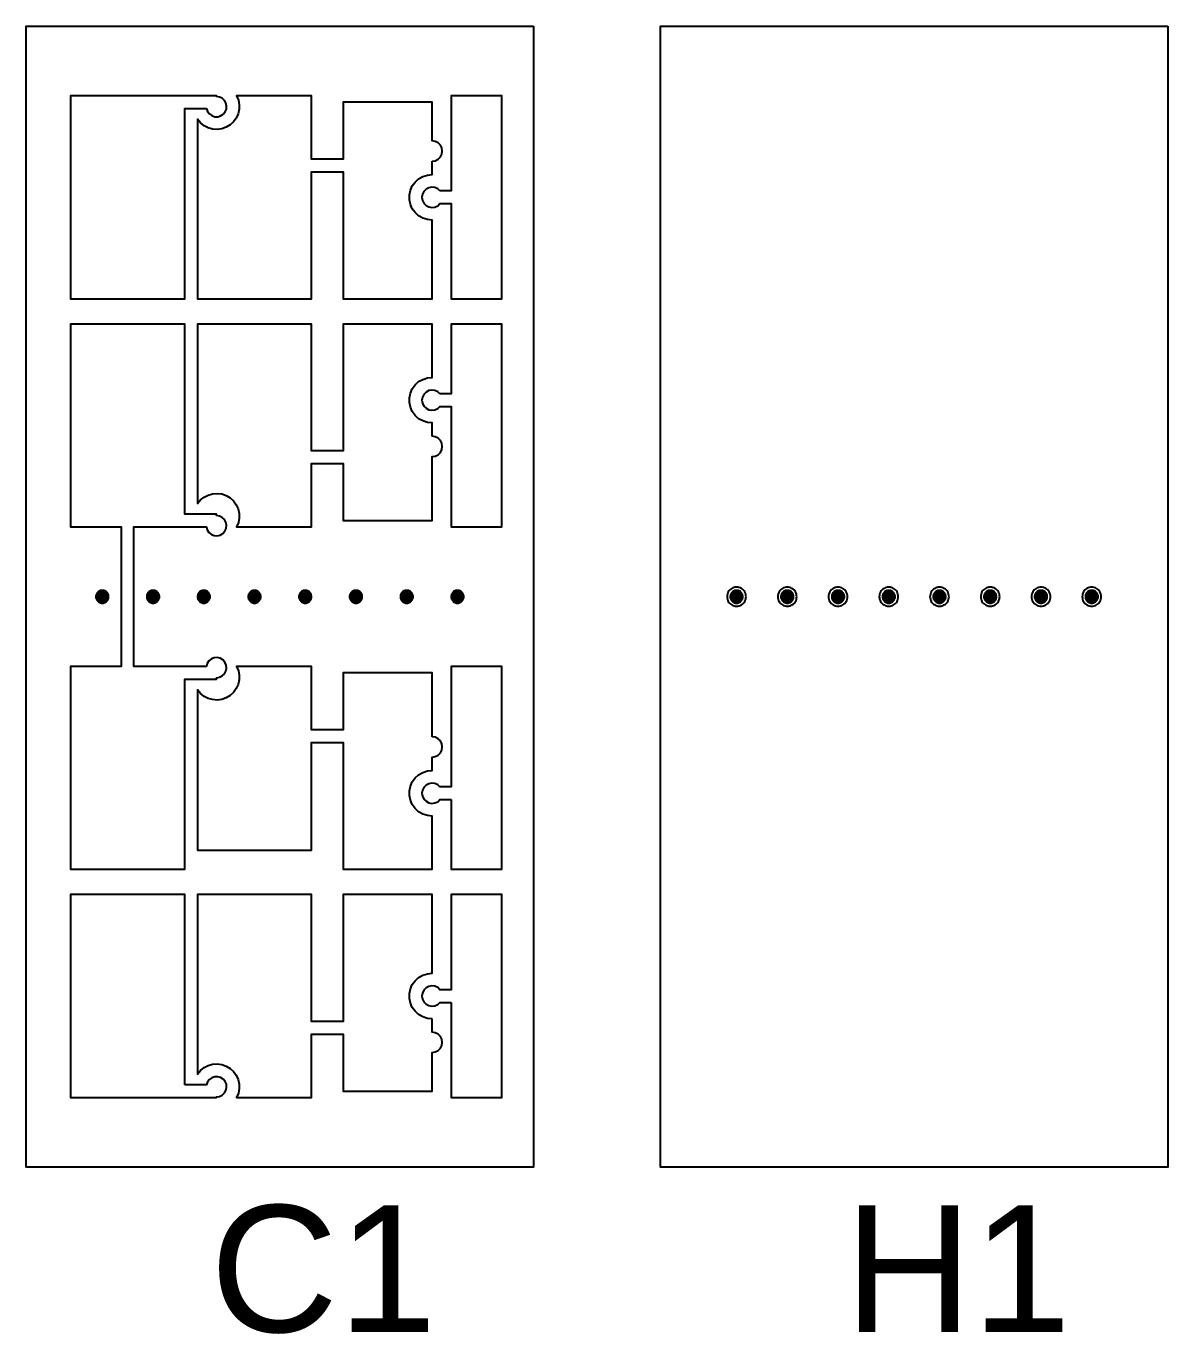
# Model space of a CAD drawing. Extents: x -2 to 177, y -6 to 16.
# Drawn here: x 108 to 117, y -5.81 to 4.5 of the extents above; entities that cross this region are included whole.
import ezdxf

# ---------------------------------------------------------------- set-up
doc = ezdxf.new("R2010")
doc.units = 0
doc.layers.get('0').update_dxf_attribs({"color": 255, "linetype": 'continuous'})
for name, color, linetype in [('C1', 227, 'continuous'), ('H1', 26, 'continuous'), ('Outline', 1, 'continuous'), ('V1', 233, 'continuous')]:
    doc.layers.add(name, color=color, linetype=linetype)
doc.styles.get("Standard").update_dxf_attribs({"font": 'ARIAL.TTF'})

msp = doc.modelspace()

# ---------------------------------------------------------------- linework, layer by layer
at = {"layer": 'C1'}
for points in [[(109.421, 3.85), (109.429, 3.827), (109.444, 3.808), (109.463, 3.794), (109.486, 3.786), (109.51, 3.786), (109.533, 3.792), (109.553, 3.805), (109.569, 3.824), (109.578, 3.846), (109.58, 3.87), (109.575, 3.894), (109.563, 3.914), (109.545, 3.931), (109.524, 3.941), (109.5, 3.945), (109.5, 3.95), (108.35, 3.95), (108.35, 2.35), (109.25, 2.35), (109.25, 3.85), (109.421, 3.85)], [(111.2, 3.435), (111.225, 3.439), (111.247, 3.45), (111.265, 3.468), (111.276, 3.49), (111.28, 3.515), (111.276, 3.54), (111.265, 3.562), (111.247, 3.58), (111.225, 3.591), (111.2, 3.595), (111.2, 3.9), (110.5, 3.9), (110.5, 3.45), (110.25, 3.45), (110.25, 3.95), (109.659, 3.95), (109.673, 3.916), (109.679, 3.88), (109.679, 3.844), (109.671, 3.808), (109.656, 3.775), (109.634, 3.745), (109.608, 3.721), (109.576, 3.702), (109.542, 3.69), (109.506, 3.685), (109.469, 3.688), (109.434, 3.698), (109.402, 3.714), (109.373, 3.737), (109.35, 3.766), (109.35, 2.35), (110.25, 2.35), (110.25, 3.35), (110.5, 3.35), (110.5, 2.35), (111.2, 2.35), (111.2, 2.97), (111.163, 2.974), (111.127, 2.986), (111.094, 3.004), (111.066, 3.03), (111.044, 3.06), (111.029, 3.094), (111.021, 3.131), (111.021, 3.169), (111.029, 3.206), (111.044, 3.24), (111.066, 3.27), (111.094, 3.296), (111.127, 3.314), (111.163, 3.326), (111.2, 3.33), (111.2, 3.435)], [(111.262, 3.2), (111.244, 3.217), (111.222, 3.227), (111.198, 3.23), (111.174, 3.225), (111.152, 3.214), (111.135, 3.196), (111.124, 3.174), (111.12, 3.15), (111.124, 3.126), (111.135, 3.104), (111.152, 3.086), (111.174, 3.075), (111.198, 3.07), (111.222, 3.073), (111.244, 3.083), (111.262, 3.1), (111.35, 3.1), (111.35, 2.35), (111.75, 2.35), (111.75, 3.95), (111.35, 3.95), (111.35, 3.2), (111.262, 3.2)], [(109.5, -0.64), (109.524, -0.636), (109.546, -0.625), (109.564, -0.609), (109.575, -0.587), (109.58, -0.563), (109.577, -0.539), (109.567, -0.517), (109.551, -0.499), (109.53, -0.486), (109.507, -0.48), (109.482, -0.482), (109.46, -0.491), (109.441, -0.506), (109.427, -0.527), (109.421, -0.55), (108.85, -0.55), (108.85, 0.55), (109.421, 0.55), (109.427, 0.527), (109.441, 0.506), (109.46, 0.491), (109.482, 0.482), (109.507, 0.48), (109.53, 0.486), (109.551, 0.499), (109.567, 0.517), (109.577, 0.539), (109.58, 0.563), (109.575, 0.587), (109.564, 0.609), (109.546, 0.625), (109.524, 0.636), (109.5, 0.64), (109.5, 0.65), (109.25, 0.65), (109.25, 2.15), (108.35, 2.15), (108.35, 0.55), (108.75, 0.55), (108.75, -0.55), (108.35, -0.55), (108.35, -2.15), (109.25, -2.15), (109.25, -0.65), (109.5, -0.65), (109.5, -0.64)], [(111.2, 1.265), (111.2, 1.37), (111.163, 1.374), (111.127, 1.386), (111.094, 1.404), (111.066, 1.43), (111.044, 1.46), (111.029, 1.494), (111.021, 1.531), (111.021, 1.569), (111.029, 1.606), (111.044, 1.64), (111.066, 1.67), (111.094, 1.696), (111.127, 1.714), (111.163, 1.726), (111.2, 1.73), (111.2, 2.15), (110.5, 2.15), (110.5, 1.15), (110.25, 1.15), (110.25, 2.15), (109.35, 2.15), (109.35, 0.734), (109.373, 0.763), (109.402, 0.786), (109.434, 0.802), (109.469, 0.812), (109.506, 0.815), (109.542, 0.81), (109.576, 0.798), (109.608, 0.779), (109.634, 0.755), (109.656, 0.725), (109.671, 0.692), (109.679, 0.656), (109.679, 0.62), (109.673, 0.584), (109.659, 0.55), (110.25, 0.55), (110.25, 1.05), (110.5, 1.05), (110.5, 0.6), (111.2, 0.6), (111.2, 1.105), (111.225, 1.109), (111.247, 1.12), (111.265, 1.138), (111.276, 1.16), (111.28, 1.185), (111.276, 1.21), (111.265, 1.232), (111.247, 1.25), (111.225, 1.261), (111.2, 1.265)], [(111.262, 1.6), (111.244, 1.617), (111.222, 1.627), (111.198, 1.63), (111.174, 1.625), (111.152, 1.614), (111.135, 1.596), (111.124, 1.574), (111.12, 1.55), (111.124, 1.526), (111.135, 1.504), (111.152, 1.486), (111.174, 1.475), (111.198, 1.47), (111.222, 1.473), (111.244, 1.483), (111.262, 1.5), (111.35, 1.5), (111.35, 0.55), (111.75, 0.55), (111.75, 2.15), (111.35, 2.15), (111.35, 1.6), (111.262, 1.6)], [(108.65, 0), (108.65, 0.007), (108.648, 0.013), (108.646, 0.019), (108.643, 0.025), (108.64, 0.03), (108.635, 0.035), (108.63, 0.04), (108.625, 0.043), (108.619, 0.046), (108.613, 0.048), (108.607, 0.05), (108.6, 0.05), (108.593, 0.05), (108.587, 0.048), (108.581, 0.046), (108.575, 0.043), (108.57, 0.04), (108.565, 0.035), (108.56, 0.03), (108.557, 0.025), (108.554, 0.019), (108.552, 0.013), (108.55, 0.007), (108.55, 0), (108.55, -0.007), (108.552, -0.013), (108.554, -0.019), (108.557, -0.025), (108.56, -0.03), (108.565, -0.035), (108.57, -0.04), (108.575, -0.043), (108.581, -0.046), (108.587, -0.048), (108.593, -0.05), (108.6, -0.05), (108.607, -0.05), (108.613, -0.048), (108.619, -0.046), (108.625, -0.043), (108.63, -0.04), (108.635, -0.035), (108.64, -0.03), (108.643, -0.025), (108.646, -0.019), (108.648, -0.013), (108.65, -0.007), (108.65, 0)], [(109.05, 0), (109.05, 0.007), (109.048, 0.013), (109.046, 0.019), (109.043, 0.025), (109.04, 0.03), (109.035, 0.035), (109.03, 0.04), (109.025, 0.043), (109.019, 0.046), (109.013, 0.048), (109.007, 0.05), (109, 0.05), (108.993, 0.05), (108.987, 0.048), (108.981, 0.046), (108.975, 0.043), (108.97, 0.04), (108.965, 0.035), (108.96, 0.03), (108.957, 0.025), (108.954, 0.019), (108.952, 0.013), (108.95, 0.007), (108.95, 0), (108.95, -0.007), (108.952, -0.013), (108.954, -0.019), (108.957, -0.025), (108.96, -0.03), (108.965, -0.035), (108.97, -0.04), (108.975, -0.043), (108.981, -0.046), (108.987, -0.048), (108.993, -0.05), (109, -0.05), (109.007, -0.05), (109.013, -0.048), (109.019, -0.046), (109.025, -0.043), (109.03, -0.04), (109.035, -0.035), (109.04, -0.03), (109.043, -0.025), (109.046, -0.019), (109.048, -0.013), (109.05, -0.007), (109.05, 0)], [(109.45, 0), (109.45, 0.007), (109.448, 0.013), (109.446, 0.019), (109.443, 0.025), (109.44, 0.03), (109.435, 0.035), (109.43, 0.04), (109.425, 0.043), (109.419, 0.046), (109.413, 0.048), (109.407, 0.05), (109.4, 0.05), (109.393, 0.05), (109.387, 0.048), (109.381, 0.046), (109.375, 0.043), (109.37, 0.04), (109.365, 0.035), (109.36, 0.03), (109.357, 0.025), (109.354, 0.019), (109.352, 0.013), (109.35, 0.007), (109.35, 0), (109.35, -0.007), (109.352, -0.013), (109.354, -0.019), (109.357, -0.025), (109.36, -0.03), (109.365, -0.035), (109.37, -0.04), (109.375, -0.043), (109.381, -0.046), (109.387, -0.048), (109.393, -0.05), (109.4, -0.05), (109.407, -0.05), (109.413, -0.048), (109.419, -0.046), (109.425, -0.043), (109.43, -0.04), (109.435, -0.035), (109.44, -0.03), (109.443, -0.025), (109.446, -0.019), (109.448, -0.013), (109.45, -0.007), (109.45, 0)], [(109.85, 0), (109.85, 0.007), (109.848, 0.013), (109.846, 0.019), (109.843, 0.025), (109.84, 0.03), (109.835, 0.035), (109.83, 0.04), (109.825, 0.043), (109.819, 0.046), (109.813, 0.048), (109.807, 0.05), (109.8, 0.05), (109.793, 0.05), (109.787, 0.048), (109.781, 0.046), (109.775, 0.043), (109.77, 0.04), (109.765, 0.035), (109.76, 0.03), (109.757, 0.025), (109.754, 0.019), (109.752, 0.013), (109.75, 0.007), (109.75, 0), (109.75, -0.007), (109.752, -0.013), (109.754, -0.019), (109.757, -0.025), (109.76, -0.03), (109.765, -0.035), (109.77, -0.04), (109.775, -0.043), (109.781, -0.046), (109.787, -0.048), (109.793, -0.05), (109.8, -0.05), (109.807, -0.05), (109.813, -0.048), (109.819, -0.046), (109.825, -0.043), (109.83, -0.04), (109.835, -0.035), (109.84, -0.03), (109.843, -0.025), (109.846, -0.019), (109.848, -0.013), (109.85, -0.007), (109.85, 0)], [(110.25, 0), (110.25, 0.007), (110.248, 0.013), (110.246, 0.019), (110.243, 0.025), (110.24, 0.03), (110.235, 0.035), (110.23, 0.04), (110.225, 0.043), (110.219, 0.046), (110.213, 0.048), (110.207, 0.05), (110.2, 0.05), (110.193, 0.05), (110.187, 0.048), (110.181, 0.046), (110.175, 0.043), (110.17, 0.04), (110.165, 0.035), (110.16, 0.03), (110.157, 0.025), (110.154, 0.019), (110.152, 0.013), (110.15, 0.007), (110.15, 0), (110.15, -0.007), (110.152, -0.013), (110.154, -0.019), (110.157, -0.025), (110.16, -0.03), (110.165, -0.035), (110.17, -0.04), (110.175, -0.043), (110.181, -0.046), (110.187, -0.048), (110.193, -0.05), (110.2, -0.05), (110.207, -0.05), (110.213, -0.048), (110.219, -0.046), (110.225, -0.043), (110.23, -0.04), (110.235, -0.035), (110.24, -0.03), (110.243, -0.025), (110.246, -0.019), (110.248, -0.013), (110.25, -0.007), (110.25, 0)], [(110.65, 0), (110.65, 0.007), (110.648, 0.013), (110.646, 0.019), (110.643, 0.025), (110.64, 0.03), (110.635, 0.035), (110.63, 0.04), (110.625, 0.043), (110.619, 0.046), (110.613, 0.048), (110.607, 0.05), (110.6, 0.05), (110.593, 0.05), (110.587, 0.048), (110.581, 0.046), (110.575, 0.043), (110.57, 0.04), (110.565, 0.035), (110.56, 0.03), (110.557, 0.025), (110.554, 0.019), (110.552, 0.013), (110.55, 0.007), (110.55, 0), (110.55, -0.007), (110.552, -0.013), (110.554, -0.019), (110.557, -0.025), (110.56, -0.03), (110.565, -0.035), (110.57, -0.04), (110.575, -0.043), (110.581, -0.046), (110.587, -0.048), (110.593, -0.05), (110.6, -0.05), (110.607, -0.05), (110.613, -0.048), (110.619, -0.046), (110.625, -0.043), (110.63, -0.04), (110.635, -0.035), (110.64, -0.03), (110.643, -0.025), (110.646, -0.019), (110.648, -0.013), (110.65, -0.007), (110.65, 0)], [(111.05, 0), (111.05, 0.007), (111.048, 0.013), (111.046, 0.019), (111.043, 0.025), (111.04, 0.03), (111.035, 0.035), (111.03, 0.04), (111.025, 0.043), (111.019, 0.046), (111.013, 0.048), (111.007, 0.05), (111, 0.05), (110.993, 0.05), (110.987, 0.048), (110.981, 0.046), (110.975, 0.043), (110.97, 0.04), (110.965, 0.035), (110.96, 0.03), (110.957, 0.025), (110.954, 0.019), (110.952, 0.013), (110.95, 0.007), (110.95, 0), (110.95, -0.007), (110.952, -0.013), (110.954, -0.019), (110.957, -0.025), (110.96, -0.03), (110.965, -0.035), (110.97, -0.04), (110.975, -0.043), (110.981, -0.046), (110.987, -0.048), (110.993, -0.05), (111, -0.05), (111.007, -0.05), (111.013, -0.048), (111.019, -0.046), (111.025, -0.043), (111.03, -0.04), (111.035, -0.035), (111.04, -0.03), (111.043, -0.025), (111.046, -0.019), (111.048, -0.013), (111.05, -0.007), (111.05, 0)], [(111.45, 0), (111.45, 0.007), (111.448, 0.013), (111.446, 0.019), (111.443, 0.025), (111.44, 0.03), (111.435, 0.035), (111.43, 0.04), (111.425, 0.043), (111.419, 0.046), (111.413, 0.048), (111.407, 0.05), (111.4, 0.05), (111.393, 0.05), (111.387, 0.048), (111.381, 0.046), (111.375, 0.043), (111.37, 0.04), (111.365, 0.035), (111.36, 0.03), (111.357, 0.025), (111.354, 0.019), (111.352, 0.013), (111.35, 0.007), (111.35, 0), (111.35, -0.007), (111.352, -0.013), (111.354, -0.019), (111.357, -0.025), (111.36, -0.03), (111.365, -0.035), (111.37, -0.04), (111.375, -0.043), (111.381, -0.046), (111.387, -0.048), (111.393, -0.05), (111.4, -0.05), (111.407, -0.05), (111.413, -0.048), (111.419, -0.046), (111.425, -0.043), (111.43, -0.04), (111.435, -0.035), (111.44, -0.03), (111.443, -0.025), (111.446, -0.019), (111.448, -0.013), (111.45, -0.007), (111.45, 0)], [(111.2, -1.105), (111.2, -0.6), (110.5, -0.6), (110.5, -1.05), (110.25, -1.05), (110.25, -0.55), (109.659, -0.55), (109.673, -0.584), (109.679, -0.62), (109.679, -0.656), (109.671, -0.692), (109.656, -0.725), (109.634, -0.755), (109.608, -0.779), (109.576, -0.798), (109.542, -0.81), (109.506, -0.815), (109.469, -0.812), (109.434, -0.802), (109.402, -0.786), (109.373, -0.763), (109.35, -0.734), (109.35, -2), (110.25, -2), (110.25, -1.15), (110.5, -1.15), (110.5, -2.15), (111.2, -2.15), (111.2, -1.73), (111.163, -1.726), (111.127, -1.714), (111.094, -1.696), (111.066, -1.67), (111.044, -1.64), (111.029, -1.606), (111.021, -1.569), (111.021, -1.531), (111.029, -1.494), (111.044, -1.46), (111.066, -1.43), (111.094, -1.404), (111.127, -1.386), (111.163, -1.374), (111.2, -1.37), (111.2, -1.265), (111.225, -1.261), (111.247, -1.25), (111.265, -1.232), (111.276, -1.21), (111.28, -1.185), (111.276, -1.16), (111.265, -1.138), (111.247, -1.12), (111.225, -1.109), (111.2, -1.105)], [(111.35, -1.6), (111.35, -2.15), (111.75, -2.15), (111.75, -0.55), (111.35, -0.55), (111.35, -1.5), (111.262, -1.5), (111.244, -1.483), (111.222, -1.473), (111.198, -1.47), (111.174, -1.475), (111.152, -1.486), (111.135, -1.504), (111.124, -1.526), (111.12, -1.55), (111.124, -1.574), (111.135, -1.596), (111.152, -1.614), (111.174, -1.625), (111.198, -1.63), (111.222, -1.627), (111.244, -1.617), (111.262, -1.6), (111.35, -1.6)], [(109.25, -3.85), (109.25, -2.35), (108.35, -2.35), (108.35, -3.95), (109.5, -3.95), (109.5, -3.945), (109.524, -3.941), (109.545, -3.931), (109.563, -3.914), (109.575, -3.894), (109.58, -3.87), (109.578, -3.846), (109.569, -3.824), (109.553, -3.805), (109.533, -3.792), (109.51, -3.786), (109.486, -3.786), (109.463, -3.794), (109.444, -3.808), (109.429, -3.827), (109.421, -3.85), (109.25, -3.85)], [(111.2, -3.33), (111.163, -3.326), (111.127, -3.314), (111.094, -3.296), (111.066, -3.27), (111.044, -3.24), (111.029, -3.206), (111.021, -3.169), (111.021, -3.131), (111.029, -3.094), (111.044, -3.06), (111.066, -3.03), (111.094, -3.004), (111.127, -2.986), (111.163, -2.974), (111.2, -2.97), (111.2, -2.35), (110.5, -2.35), (110.5, -3.35), (110.25, -3.35), (110.25, -2.35), (109.35, -2.35), (109.35, -3.766), (109.373, -3.737), (109.402, -3.714), (109.434, -3.698), (109.469, -3.688), (109.506, -3.685), (109.542, -3.69), (109.576, -3.702), (109.608, -3.721), (109.634, -3.745), (109.656, -3.775), (109.671, -3.808), (109.679, -3.844), (109.679, -3.88), (109.673, -3.916), (109.659, -3.95), (110.25, -3.95), (110.25, -3.45), (110.5, -3.45), (110.5, -3.9), (111.2, -3.9), (111.2, -3.595), (111.225, -3.591), (111.247, -3.58), (111.265, -3.562), (111.276, -3.54), (111.28, -3.515), (111.276, -3.49), (111.265, -3.468), (111.247, -3.45), (111.225, -3.439), (111.2, -3.435), (111.2, -3.33)], [(111.35, -3.2), (111.35, -3.95), (111.75, -3.95), (111.75, -2.35), (111.35, -2.35), (111.35, -3.1), (111.262, -3.1), (111.244, -3.083), (111.222, -3.073), (111.198, -3.07), (111.174, -3.075), (111.152, -3.086), (111.135, -3.104), (111.124, -3.126), (111.12, -3.15), (111.124, -3.174), (111.135, -3.196), (111.152, -3.214), (111.174, -3.225), (111.198, -3.23), (111.222, -3.227), (111.244, -3.217), (111.262, -3.2), (111.35, -3.2)]]:
    msp.add_lwpolyline(points, close=True, dxfattribs=at)
at = {"layer": 'H1'}
for points in [[(113.675, 0), (113.674, 0.01), (113.672, 0.019), (113.669, 0.029), (113.665, 0.037), (113.66, 0.046), (113.653, 0.053), (113.646, 0.06), (113.638, 0.065), (113.629, 0.069), (113.619, 0.072), (113.61, 0.074), (113.6, 0.075), (113.59, 0.074), (113.581, 0.072), (113.571, 0.069), (113.562, 0.065), (113.554, 0.06), (113.547, 0.053), (113.54, 0.046), (113.535, 0.037), (113.531, 0.029), (113.528, 0.019), (113.526, 0.01), (113.525, 0), (113.526, -0.01), (113.528, -0.019), (113.531, -0.029), (113.535, -0.038), (113.54, -0.046), (113.547, -0.053), (113.554, -0.06), (113.562, -0.065), (113.571, -0.069), (113.581, -0.072), (113.59, -0.074), (113.6, -0.075), (113.61, -0.074), (113.619, -0.072), (113.629, -0.069), (113.638, -0.065), (113.646, -0.06), (113.653, -0.053), (113.66, -0.046), (113.665, -0.038), (113.669, -0.029), (113.672, -0.019), (113.674, -0.01), (113.675, 0)], [(114.075, 0), (114.074, 0.01), (114.072, 0.019), (114.069, 0.029), (114.065, 0.037), (114.06, 0.046), (114.053, 0.053), (114.046, 0.06), (114.037, 0.065), (114.029, 0.069), (114.019, 0.072), (114.01, 0.074), (114, 0.075), (113.99, 0.074), (113.981, 0.072), (113.971, 0.069), (113.962, 0.065), (113.954, 0.06), (113.947, 0.053), (113.94, 0.046), (113.935, 0.037), (113.931, 0.029), (113.928, 0.019), (113.926, 0.01), (113.925, 0), (113.926, -0.01), (113.928, -0.019), (113.931, -0.029), (113.935, -0.038), (113.94, -0.046), (113.947, -0.053), (113.954, -0.06), (113.962, -0.065), (113.971, -0.069), (113.981, -0.072), (113.99, -0.074), (114, -0.075), (114.01, -0.074), (114.019, -0.072), (114.029, -0.069), (114.037, -0.065), (114.046, -0.06), (114.053, -0.053), (114.06, -0.046), (114.065, -0.038), (114.069, -0.029), (114.072, -0.019), (114.074, -0.01), (114.075, 0)], [(114.475, 0), (114.474, 0.01), (114.472, 0.019), (114.469, 0.029), (114.465, 0.037), (114.46, 0.046), (114.453, 0.053), (114.446, 0.06), (114.438, 0.065), (114.429, 0.069), (114.419, 0.072), (114.41, 0.074), (114.4, 0.075), (114.39, 0.074), (114.381, 0.072), (114.371, 0.069), (114.362, 0.065), (114.354, 0.06), (114.347, 0.053), (114.34, 0.046), (114.335, 0.037), (114.331, 0.029), (114.328, 0.019), (114.326, 0.01), (114.325, 0), (114.326, -0.01), (114.328, -0.019), (114.331, -0.029), (114.335, -0.038), (114.34, -0.046), (114.347, -0.053), (114.354, -0.06), (114.362, -0.065), (114.371, -0.069), (114.381, -0.072), (114.39, -0.074), (114.4, -0.075), (114.41, -0.074), (114.419, -0.072), (114.429, -0.069), (114.438, -0.065), (114.446, -0.06), (114.453, -0.053), (114.46, -0.046), (114.465, -0.038), (114.469, -0.029), (114.472, -0.019), (114.474, -0.01), (114.475, 0)], [(114.875, 0), (114.874, 0.01), (114.872, 0.019), (114.869, 0.029), (114.865, 0.037), (114.86, 0.046), (114.853, 0.053), (114.846, 0.06), (114.838, 0.065), (114.829, 0.069), (114.819, 0.072), (114.81, 0.074), (114.8, 0.075), (114.79, 0.074), (114.781, 0.072), (114.771, 0.069), (114.763, 0.065), (114.754, 0.06), (114.747, 0.053), (114.74, 0.046), (114.735, 0.037), (114.731, 0.029), (114.728, 0.019), (114.726, 0.01), (114.725, 0), (114.726, -0.01), (114.728, -0.019), (114.731, -0.029), (114.735, -0.038), (114.74, -0.046), (114.747, -0.053), (114.754, -0.06), (114.763, -0.065), (114.771, -0.069), (114.781, -0.072), (114.79, -0.074), (114.8, -0.075), (114.81, -0.074), (114.819, -0.072), (114.829, -0.069), (114.838, -0.065), (114.846, -0.06), (114.853, -0.053), (114.86, -0.046), (114.865, -0.038), (114.869, -0.029), (114.872, -0.019), (114.874, -0.01), (114.875, 0)], [(115.275, 0), (115.274, 0.01), (115.272, 0.019), (115.269, 0.029), (115.265, 0.037), (115.26, 0.046), (115.253, 0.053), (115.246, 0.06), (115.237, 0.065), (115.229, 0.069), (115.219, 0.072), (115.21, 0.074), (115.2, 0.075), (115.19, 0.074), (115.181, 0.072), (115.171, 0.069), (115.162, 0.065), (115.154, 0.06), (115.147, 0.053), (115.14, 0.046), (115.135, 0.037), (115.131, 0.029), (115.128, 0.019), (115.126, 0.01), (115.125, 0), (115.126, -0.01), (115.128, -0.019), (115.131, -0.029), (115.135, -0.038), (115.14, -0.046), (115.147, -0.053), (115.154, -0.06), (115.162, -0.065), (115.171, -0.069), (115.181, -0.072), (115.19, -0.074), (115.2, -0.075), (115.21, -0.074), (115.219, -0.072), (115.229, -0.069), (115.237, -0.065), (115.246, -0.06), (115.253, -0.053), (115.26, -0.046), (115.265, -0.038), (115.269, -0.029), (115.272, -0.019), (115.274, -0.01), (115.275, 0)], [(115.675, 0), (115.674, 0.01), (115.672, 0.019), (115.669, 0.029), (115.665, 0.037), (115.66, 0.046), (115.653, 0.053), (115.646, 0.06), (115.638, 0.065), (115.629, 0.069), (115.619, 0.072), (115.61, 0.074), (115.6, 0.075), (115.59, 0.074), (115.581, 0.072), (115.571, 0.069), (115.562, 0.065), (115.554, 0.06), (115.547, 0.053), (115.54, 0.046), (115.535, 0.037), (115.531, 0.029), (115.528, 0.019), (115.526, 0.01), (115.525, 0), (115.526, -0.01), (115.528, -0.019), (115.531, -0.029), (115.535, -0.038), (115.54, -0.046), (115.547, -0.053), (115.554, -0.06), (115.562, -0.065), (115.571, -0.069), (115.581, -0.072), (115.59, -0.074), (115.6, -0.075), (115.61, -0.074), (115.619, -0.072), (115.629, -0.069), (115.638, -0.065), (115.646, -0.06), (115.653, -0.053), (115.66, -0.046), (115.665, -0.038), (115.669, -0.029), (115.672, -0.019), (115.674, -0.01), (115.675, 0)], [(116.075, 0), (116.074, 0.01), (116.072, 0.019), (116.069, 0.029), (116.065, 0.037), (116.06, 0.046), (116.053, 0.053), (116.046, 0.06), (116.037, 0.065), (116.029, 0.069), (116.019, 0.072), (116.01, 0.074), (116, 0.075), (115.99, 0.074), (115.981, 0.072), (115.971, 0.069), (115.963, 0.065), (115.954, 0.06), (115.947, 0.053), (115.94, 0.046), (115.935, 0.037), (115.931, 0.029), (115.928, 0.019), (115.926, 0.01), (115.925, 0), (115.926, -0.01), (115.928, -0.019), (115.931, -0.029), (115.935, -0.038), (115.94, -0.046), (115.947, -0.053), (115.954, -0.06), (115.963, -0.065), (115.971, -0.069), (115.981, -0.072), (115.99, -0.074), (116, -0.075), (116.01, -0.074), (116.019, -0.072), (116.029, -0.069), (116.037, -0.065), (116.046, -0.06), (116.053, -0.053), (116.06, -0.046), (116.065, -0.038), (116.069, -0.029), (116.072, -0.019), (116.074, -0.01), (116.075, 0)], [(116.475, 0), (116.474, 0.01), (116.472, 0.019), (116.469, 0.029), (116.465, 0.037), (116.46, 0.046), (116.453, 0.053), (116.446, 0.06), (116.438, 0.065), (116.429, 0.069), (116.419, 0.072), (116.41, 0.074), (116.4, 0.075), (116.39, 0.074), (116.381, 0.072), (116.371, 0.069), (116.362, 0.065), (116.354, 0.06), (116.347, 0.053), (116.34, 0.046), (116.335, 0.037), (116.331, 0.029), (116.328, 0.019), (116.326, 0.01), (116.325, 0), (116.326, -0.01), (116.328, -0.019), (116.331, -0.029), (116.335, -0.038), (116.34, -0.046), (116.347, -0.053), (116.354, -0.06), (116.362, -0.065), (116.371, -0.069), (116.381, -0.072), (116.39, -0.074), (116.4, -0.075), (116.41, -0.074), (116.419, -0.072), (116.429, -0.069), (116.438, -0.065), (116.446, -0.06), (116.453, -0.053), (116.46, -0.046), (116.465, -0.038), (116.469, -0.029), (116.472, -0.019), (116.474, -0.01), (116.475, 0)]]:
    msp.add_lwpolyline(points, close=True, dxfattribs=at)
at = {"layer": 'Outline'}
for points in [[(112, 4.5), (112, -4.5), (108, -4.5), (108, 4.5)], [(117, 4.5), (117, -4.5), (113, -4.5), (113, 4.5)]]:
    msp.add_lwpolyline(points, close=True, dxfattribs=at)
at = {"layer": 'V1'}
for points in [[(108.65, 0), (108.65, 0.007), (108.648, 0.013), (108.646, 0.019), (108.643, 0.025), (108.64, 0.03), (108.635, 0.035), (108.63, 0.04), (108.625, 0.043), (108.619, 0.046), (108.613, 0.048), (108.607, 0.05), (108.6, 0.05), (108.593, 0.05), (108.587, 0.048), (108.581, 0.046), (108.575, 0.043), (108.57, 0.04), (108.565, 0.035), (108.56, 0.03), (108.557, 0.025), (108.554, 0.019), (108.552, 0.013), (108.55, 0.007), (108.55, 0), (108.55, -0.007), (108.552, -0.013), (108.554, -0.019), (108.557, -0.025), (108.56, -0.03), (108.565, -0.035), (108.57, -0.04), (108.575, -0.043), (108.581, -0.046), (108.587, -0.048), (108.593, -0.05), (108.6, -0.05), (108.607, -0.05), (108.613, -0.048), (108.619, -0.046), (108.625, -0.043), (108.63, -0.04), (108.635, -0.035), (108.64, -0.03), (108.643, -0.025), (108.646, -0.019), (108.648, -0.013), (108.65, -0.007), (108.65, 0)], [(109.05, 0), (109.05, 0.007), (109.048, 0.013), (109.046, 0.019), (109.043, 0.025), (109.04, 0.03), (109.035, 0.035), (109.03, 0.04), (109.025, 0.043), (109.019, 0.046), (109.013, 0.048), (109.007, 0.05), (109, 0.05), (108.993, 0.05), (108.987, 0.048), (108.981, 0.046), (108.975, 0.043), (108.97, 0.04), (108.965, 0.035), (108.96, 0.03), (108.957, 0.025), (108.954, 0.019), (108.952, 0.013), (108.95, 0.007), (108.95, 0), (108.95, -0.007), (108.952, -0.013), (108.954, -0.019), (108.957, -0.025), (108.96, -0.03), (108.965, -0.035), (108.97, -0.04), (108.975, -0.043), (108.981, -0.046), (108.987, -0.048), (108.993, -0.05), (109, -0.05), (109.007, -0.05), (109.013, -0.048), (109.019, -0.046), (109.025, -0.043), (109.03, -0.04), (109.035, -0.035), (109.04, -0.03), (109.043, -0.025), (109.046, -0.019), (109.048, -0.013), (109.05, -0.007), (109.05, 0)], [(109.45, 0), (109.45, 0.007), (109.448, 0.013), (109.446, 0.019), (109.443, 0.025), (109.44, 0.03), (109.435, 0.035), (109.43, 0.04), (109.425, 0.043), (109.419, 0.046), (109.413, 0.048), (109.407, 0.05), (109.4, 0.05), (109.393, 0.05), (109.387, 0.048), (109.381, 0.046), (109.375, 0.043), (109.37, 0.04), (109.365, 0.035), (109.36, 0.03), (109.357, 0.025), (109.354, 0.019), (109.352, 0.013), (109.35, 0.007), (109.35, 0), (109.35, -0.007), (109.352, -0.013), (109.354, -0.019), (109.357, -0.025), (109.36, -0.03), (109.365, -0.035), (109.37, -0.04), (109.375, -0.043), (109.381, -0.046), (109.387, -0.048), (109.393, -0.05), (109.4, -0.05), (109.407, -0.05), (109.413, -0.048), (109.419, -0.046), (109.425, -0.043), (109.43, -0.04), (109.435, -0.035), (109.44, -0.03), (109.443, -0.025), (109.446, -0.019), (109.448, -0.013), (109.45, -0.007), (109.45, 0)], [(109.85, 0), (109.85, 0.007), (109.848, 0.013), (109.846, 0.019), (109.843, 0.025), (109.84, 0.03), (109.835, 0.035), (109.83, 0.04), (109.825, 0.043), (109.819, 0.046), (109.813, 0.048), (109.807, 0.05), (109.8, 0.05), (109.793, 0.05), (109.787, 0.048), (109.781, 0.046), (109.775, 0.043), (109.77, 0.04), (109.765, 0.035), (109.76, 0.03), (109.757, 0.025), (109.754, 0.019), (109.752, 0.013), (109.75, 0.007), (109.75, 0), (109.75, -0.007), (109.752, -0.013), (109.754, -0.019), (109.757, -0.025), (109.76, -0.03), (109.765, -0.035), (109.77, -0.04), (109.775, -0.043), (109.781, -0.046), (109.787, -0.048), (109.793, -0.05), (109.8, -0.05), (109.807, -0.05), (109.813, -0.048), (109.819, -0.046), (109.825, -0.043), (109.83, -0.04), (109.835, -0.035), (109.84, -0.03), (109.843, -0.025), (109.846, -0.019), (109.848, -0.013), (109.85, -0.007), (109.85, 0)], [(110.25, 0), (110.25, 0.007), (110.248, 0.013), (110.246, 0.019), (110.243, 0.025), (110.24, 0.03), (110.235, 0.035), (110.23, 0.04), (110.225, 0.043), (110.219, 0.046), (110.213, 0.048), (110.207, 0.05), (110.2, 0.05), (110.193, 0.05), (110.187, 0.048), (110.181, 0.046), (110.175, 0.043), (110.17, 0.04), (110.165, 0.035), (110.16, 0.03), (110.157, 0.025), (110.154, 0.019), (110.152, 0.013), (110.15, 0.007), (110.15, 0), (110.15, -0.007), (110.152, -0.013), (110.154, -0.019), (110.157, -0.025), (110.16, -0.03), (110.165, -0.035), (110.17, -0.04), (110.175, -0.043), (110.181, -0.046), (110.187, -0.048), (110.193, -0.05), (110.2, -0.05), (110.207, -0.05), (110.213, -0.048), (110.219, -0.046), (110.225, -0.043), (110.23, -0.04), (110.235, -0.035), (110.24, -0.03), (110.243, -0.025), (110.246, -0.019), (110.248, -0.013), (110.25, -0.007), (110.25, 0)], [(110.65, 0), (110.65, 0.007), (110.648, 0.013), (110.646, 0.019), (110.643, 0.025), (110.64, 0.03), (110.635, 0.035), (110.63, 0.04), (110.625, 0.043), (110.619, 0.046), (110.613, 0.048), (110.607, 0.05), (110.6, 0.05), (110.593, 0.05), (110.587, 0.048), (110.581, 0.046), (110.575, 0.043), (110.57, 0.04), (110.565, 0.035), (110.56, 0.03), (110.557, 0.025), (110.554, 0.019), (110.552, 0.013), (110.55, 0.007), (110.55, 0), (110.55, -0.007), (110.552, -0.013), (110.554, -0.019), (110.557, -0.025), (110.56, -0.03), (110.565, -0.035), (110.57, -0.04), (110.575, -0.043), (110.581, -0.046), (110.587, -0.048), (110.593, -0.05), (110.6, -0.05), (110.607, -0.05), (110.613, -0.048), (110.619, -0.046), (110.625, -0.043), (110.63, -0.04), (110.635, -0.035), (110.64, -0.03), (110.643, -0.025), (110.646, -0.019), (110.648, -0.013), (110.65, -0.007), (110.65, 0)], [(111.05, 0), (111.05, 0.007), (111.048, 0.013), (111.046, 0.019), (111.043, 0.025), (111.04, 0.03), (111.035, 0.035), (111.03, 0.04), (111.025, 0.043), (111.019, 0.046), (111.013, 0.048), (111.007, 0.05), (111, 0.05), (110.993, 0.05), (110.987, 0.048), (110.981, 0.046), (110.975, 0.043), (110.97, 0.04), (110.965, 0.035), (110.96, 0.03), (110.957, 0.025), (110.954, 0.019), (110.952, 0.013), (110.95, 0.007), (110.95, 0), (110.95, -0.007), (110.952, -0.013), (110.954, -0.019), (110.957, -0.025), (110.96, -0.03), (110.965, -0.035), (110.97, -0.04), (110.975, -0.043), (110.981, -0.046), (110.987, -0.048), (110.993, -0.05), (111, -0.05), (111.007, -0.05), (111.013, -0.048), (111.019, -0.046), (111.025, -0.043), (111.03, -0.04), (111.035, -0.035), (111.04, -0.03), (111.043, -0.025), (111.046, -0.019), (111.048, -0.013), (111.05, -0.007), (111.05, 0)], [(111.45, 0), (111.45, 0.007), (111.448, 0.013), (111.446, 0.019), (111.443, 0.025), (111.44, 0.03), (111.435, 0.035), (111.43, 0.04), (111.425, 0.043), (111.419, 0.046), (111.413, 0.048), (111.407, 0.05), (111.4, 0.05), (111.393, 0.05), (111.387, 0.048), (111.381, 0.046), (111.375, 0.043), (111.37, 0.04), (111.365, 0.035), (111.36, 0.03), (111.357, 0.025), (111.354, 0.019), (111.352, 0.013), (111.35, 0.007), (111.35, 0), (111.35, -0.007), (111.352, -0.013), (111.354, -0.019), (111.357, -0.025), (111.36, -0.03), (111.365, -0.035), (111.37, -0.04), (111.375, -0.043), (111.381, -0.046), (111.387, -0.048), (111.393, -0.05), (111.4, -0.05), (111.407, -0.05), (111.413, -0.048), (111.419, -0.046), (111.425, -0.043), (111.43, -0.04), (111.435, -0.035), (111.44, -0.03), (111.443, -0.025), (111.446, -0.019), (111.448, -0.013), (111.45, -0.007), (111.45, 0)], [(113.65, 0), (113.65, 0.007), (113.648, 0.013), (113.646, 0.019), (113.643, 0.025), (113.64, 0.03), (113.635, 0.035), (113.63, 0.04), (113.625, 0.043), (113.619, 0.046), (113.613, 0.048), (113.607, 0.05), (113.6, 0.05), (113.593, 0.05), (113.587, 0.048), (113.581, 0.046), (113.575, 0.043), (113.57, 0.04), (113.565, 0.035), (113.56, 0.03), (113.557, 0.025), (113.554, 0.019), (113.552, 0.013), (113.55, 0.007), (113.55, 0), (113.55, -0.007), (113.552, -0.013), (113.554, -0.019), (113.557, -0.025), (113.56, -0.03), (113.565, -0.035), (113.57, -0.04), (113.575, -0.043), (113.581, -0.046), (113.587, -0.048), (113.593, -0.05), (113.6, -0.05), (113.607, -0.05), (113.613, -0.048), (113.619, -0.046), (113.625, -0.043), (113.63, -0.04), (113.635, -0.035), (113.64, -0.03), (113.643, -0.025), (113.646, -0.019), (113.648, -0.013), (113.65, -0.007), (113.65, 0)], [(114.05, 0), (114.05, 0.007), (114.048, 0.013), (114.046, 0.019), (114.043, 0.025), (114.04, 0.03), (114.035, 0.035), (114.03, 0.04), (114.025, 0.043), (114.019, 0.046), (114.013, 0.048), (114.007, 0.05), (114, 0.05), (113.993, 0.05), (113.987, 0.048), (113.981, 0.046), (113.975, 0.043), (113.97, 0.04), (113.965, 0.035), (113.96, 0.03), (113.957, 0.025), (113.954, 0.019), (113.952, 0.013), (113.95, 0.007), (113.95, 0), (113.95, -0.007), (113.952, -0.013), (113.954, -0.019), (113.957, -0.025), (113.96, -0.03), (113.965, -0.035), (113.97, -0.04), (113.975, -0.043), (113.981, -0.046), (113.987, -0.048), (113.993, -0.05), (114, -0.05), (114.007, -0.05), (114.013, -0.048), (114.019, -0.046), (114.025, -0.043), (114.03, -0.04), (114.035, -0.035), (114.04, -0.03), (114.043, -0.025), (114.046, -0.019), (114.048, -0.013), (114.05, -0.007), (114.05, 0)], [(114.45, 0), (114.45, 0.007), (114.448, 0.013), (114.446, 0.019), (114.443, 0.025), (114.44, 0.03), (114.435, 0.035), (114.43, 0.04), (114.425, 0.043), (114.419, 0.046), (114.413, 0.048), (114.407, 0.05), (114.4, 0.05), (114.393, 0.05), (114.387, 0.048), (114.381, 0.046), (114.375, 0.043), (114.37, 0.04), (114.365, 0.035), (114.36, 0.03), (114.357, 0.025), (114.354, 0.019), (114.352, 0.013), (114.35, 0.007), (114.35, 0), (114.35, -0.007), (114.352, -0.013), (114.354, -0.019), (114.357, -0.025), (114.36, -0.03), (114.365, -0.035), (114.37, -0.04), (114.375, -0.043), (114.381, -0.046), (114.387, -0.048), (114.393, -0.05), (114.4, -0.05), (114.407, -0.05), (114.413, -0.048), (114.419, -0.046), (114.425, -0.043), (114.43, -0.04), (114.435, -0.035), (114.44, -0.03), (114.443, -0.025), (114.446, -0.019), (114.448, -0.013), (114.45, -0.007), (114.45, 0)], [(114.85, 0), (114.85, 0.007), (114.848, 0.013), (114.846, 0.019), (114.843, 0.025), (114.84, 0.03), (114.835, 0.035), (114.83, 0.04), (114.825, 0.043), (114.819, 0.046), (114.813, 0.048), (114.807, 0.05), (114.8, 0.05), (114.793, 0.05), (114.787, 0.048), (114.781, 0.046), (114.775, 0.043), (114.77, 0.04), (114.765, 0.035), (114.76, 0.03), (114.757, 0.025), (114.754, 0.019), (114.752, 0.013), (114.75, 0.007), (114.75, 0), (114.75, -0.007), (114.752, -0.013), (114.754, -0.019), (114.757, -0.025), (114.76, -0.03), (114.765, -0.035), (114.77, -0.04), (114.775, -0.043), (114.781, -0.046), (114.787, -0.048), (114.793, -0.05), (114.8, -0.05), (114.807, -0.05), (114.813, -0.048), (114.819, -0.046), (114.825, -0.043), (114.83, -0.04), (114.835, -0.035), (114.84, -0.03), (114.843, -0.025), (114.846, -0.019), (114.848, -0.013), (114.85, -0.007), (114.85, 0)], [(115.25, 0), (115.25, 0.007), (115.248, 0.013), (115.246, 0.019), (115.243, 0.025), (115.24, 0.03), (115.235, 0.035), (115.23, 0.04), (115.225, 0.043), (115.219, 0.046), (115.213, 0.048), (115.207, 0.05), (115.2, 0.05), (115.193, 0.05), (115.187, 0.048), (115.181, 0.046), (115.175, 0.043), (115.17, 0.04), (115.165, 0.035), (115.16, 0.03), (115.157, 0.025), (115.154, 0.019), (115.152, 0.013), (115.15, 0.007), (115.15, 0), (115.15, -0.007), (115.152, -0.013), (115.154, -0.019), (115.157, -0.025), (115.16, -0.03), (115.165, -0.035), (115.17, -0.04), (115.175, -0.043), (115.181, -0.046), (115.187, -0.048), (115.193, -0.05), (115.2, -0.05), (115.207, -0.05), (115.213, -0.048), (115.219, -0.046), (115.225, -0.043), (115.23, -0.04), (115.235, -0.035), (115.24, -0.03), (115.243, -0.025), (115.246, -0.019), (115.248, -0.013), (115.25, -0.007), (115.25, 0)], [(115.65, 0), (115.65, 0.007), (115.648, 0.013), (115.646, 0.019), (115.643, 0.025), (115.64, 0.03), (115.635, 0.035), (115.63, 0.04), (115.625, 0.043), (115.619, 0.046), (115.613, 0.048), (115.607, 0.05), (115.6, 0.05), (115.593, 0.05), (115.587, 0.048), (115.581, 0.046), (115.575, 0.043), (115.57, 0.04), (115.565, 0.035), (115.56, 0.03), (115.557, 0.025), (115.554, 0.019), (115.552, 0.013), (115.55, 0.007), (115.55, 0), (115.55, -0.007), (115.552, -0.013), (115.554, -0.019), (115.557, -0.025), (115.56, -0.03), (115.565, -0.035), (115.57, -0.04), (115.575, -0.043), (115.581, -0.046), (115.587, -0.048), (115.593, -0.05), (115.6, -0.05), (115.607, -0.05), (115.613, -0.048), (115.619, -0.046), (115.625, -0.043), (115.63, -0.04), (115.635, -0.035), (115.64, -0.03), (115.643, -0.025), (115.646, -0.019), (115.648, -0.013), (115.65, -0.007), (115.65, 0)], [(116.05, 0), (116.05, 0.007), (116.048, 0.013), (116.046, 0.019), (116.043, 0.025), (116.04, 0.03), (116.035, 0.035), (116.03, 0.04), (116.025, 0.043), (116.019, 0.046), (116.013, 0.048), (116.007, 0.05), (116, 0.05), (115.993, 0.05), (115.987, 0.048), (115.981, 0.046), (115.975, 0.043), (115.97, 0.04), (115.965, 0.035), (115.96, 0.03), (115.957, 0.025), (115.954, 0.019), (115.952, 0.013), (115.95, 0.007), (115.95, 0), (115.95, -0.007), (115.952, -0.013), (115.954, -0.019), (115.957, -0.025), (115.96, -0.03), (115.965, -0.035), (115.97, -0.04), (115.975, -0.043), (115.981, -0.046), (115.987, -0.048), (115.993, -0.05), (116, -0.05), (116.007, -0.05), (116.013, -0.048), (116.019, -0.046), (116.025, -0.043), (116.03, -0.04), (116.035, -0.035), (116.04, -0.03), (116.043, -0.025), (116.046, -0.019), (116.048, -0.013), (116.05, -0.007), (116.05, 0)], [(116.45, 0), (116.45, 0.007), (116.448, 0.013), (116.446, 0.019), (116.443, 0.025), (116.44, 0.03), (116.435, 0.035), (116.43, 0.04), (116.425, 0.043), (116.419, 0.046), (116.413, 0.048), (116.407, 0.05), (116.4, 0.05), (116.393, 0.05), (116.387, 0.048), (116.381, 0.046), (116.375, 0.043), (116.37, 0.04), (116.365, 0.035), (116.36, 0.03), (116.357, 0.025), (116.354, 0.019), (116.352, 0.013), (116.35, 0.007), (116.35, 0), (116.35, -0.007), (116.352, -0.013), (116.354, -0.019), (116.357, -0.025), (116.36, -0.03), (116.365, -0.035), (116.37, -0.04), (116.375, -0.043), (116.381, -0.046), (116.387, -0.048), (116.393, -0.05), (116.4, -0.05), (116.407, -0.05), (116.413, -0.048), (116.419, -0.046), (116.425, -0.043), (116.43, -0.04), (116.435, -0.035), (116.44, -0.03), (116.443, -0.025), (116.446, -0.019), (116.448, -0.013), (116.45, -0.007), (116.45, 0)]]:
    msp.add_lwpolyline(points, close=True, dxfattribs=at)
for points in [[(108.554, 0.019), (108.55, 0), (108.6, 0)], [(108.565, 0.035), (108.554, 0.019), (108.6, 0)], [(108.581, 0.046), (108.565, 0.035), (108.6, 0)], [(108.6, 0.05), (108.581, 0.046), (108.6, 0)], [(108.619, 0.046), (108.6, 0.05), (108.6, 0)], [(108.635, 0.035), (108.619, 0.046), (108.6, 0)], [(108.646, 0.019), (108.635, 0.035), (108.6, 0)], [(108.65, 0), (108.646, 0.019), (108.6, 0)], [(108.954, 0.019), (108.95, 0), (109, 0)], [(108.965, 0.035), (108.954, 0.019), (109, 0)], [(108.981, 0.046), (108.965, 0.035), (109, 0)], [(109, 0.05), (108.981, 0.046), (109, 0)], [(109.019, 0.046), (109, 0.05), (109, 0)], [(109.035, 0.035), (109.019, 0.046), (109, 0)], [(109.046, 0.019), (109.035, 0.035), (109, 0)], [(109.05, 0), (109.046, 0.019), (109, 0)], [(109.354, 0.019), (109.35, 0), (109.4, 0)], [(109.365, 0.035), (109.354, 0.019), (109.4, 0)], [(109.381, 0.046), (109.365, 0.035), (109.4, 0)], [(109.4, 0.05), (109.381, 0.046), (109.4, 0)], [(109.419, 0.046), (109.4, 0.05), (109.4, 0)], [(109.435, 0.035), (109.419, 0.046), (109.4, 0)], [(109.446, 0.019), (109.435, 0.035), (109.4, 0)], [(109.45, 0), (109.446, 0.019), (109.4, 0)], [(109.754, 0.019), (109.75, 0), (109.8, 0)], [(109.765, 0.035), (109.754, 0.019), (109.8, 0)], [(109.781, 0.046), (109.765, 0.035), (109.8, 0)], [(109.8, 0.05), (109.781, 0.046), (109.8, 0)], [(109.819, 0.046), (109.8, 0.05), (109.8, 0)], [(109.835, 0.035), (109.819, 0.046), (109.8, 0)], [(109.846, 0.019), (109.835, 0.035), (109.8, 0)], [(109.85, 0), (109.846, 0.019), (109.8, 0)], [(110.154, 0.019), (110.15, 0), (110.2, 0)], [(110.165, 0.035), (110.154, 0.019), (110.2, 0)], [(110.181, 0.046), (110.165, 0.035), (110.2, 0)], [(110.2, 0.05), (110.181, 0.046), (110.2, 0)], [(110.219, 0.046), (110.2, 0.05), (110.2, 0)], [(110.235, 0.035), (110.219, 0.046), (110.2, 0)], [(110.246, 0.019), (110.235, 0.035), (110.2, 0)], [(110.25, 0), (110.246, 0.019), (110.2, 0)], [(110.554, 0.019), (110.55, 0), (110.6, 0)], [(110.565, 0.035), (110.554, 0.019), (110.6, 0)], [(110.581, 0.046), (110.565, 0.035), (110.6, 0)], [(110.6, 0.05), (110.581, 0.046), (110.6, 0)], [(110.619, 0.046), (110.6, 0.05), (110.6, 0)], [(110.635, 0.035), (110.619, 0.046), (110.6, 0)], [(110.646, 0.019), (110.635, 0.035), (110.6, 0)], [(110.65, 0), (110.646, 0.019), (110.6, 0)], [(110.954, 0.019), (110.95, 0), (111, 0)], [(110.965, 0.035), (110.954, 0.019), (111, 0)], [(110.981, 0.046), (110.965, 0.035), (111, 0)], [(111, 0.05), (110.981, 0.046), (111, 0)], [(111.019, 0.046), (111, 0.05), (111, 0)], [(111.035, 0.035), (111.019, 0.046), (111, 0)], [(111.046, 0.019), (111.035, 0.035), (111, 0)], [(111.05, 0), (111.046, 0.019), (111, 0)], [(111.354, 0.019), (111.35, 0), (111.4, 0)], [(111.365, 0.035), (111.354, 0.019), (111.4, 0)], [(111.381, 0.046), (111.365, 0.035), (111.4, 0)], [(111.4, 0.05), (111.381, 0.046), (111.4, 0)], [(111.419, 0.046), (111.4, 0.05), (111.4, 0)], [(111.435, 0.035), (111.419, 0.046), (111.4, 0)], [(111.446, 0.019), (111.435, 0.035), (111.4, 0)], [(111.45, 0), (111.446, 0.019), (111.4, 0)], [(113.554, 0.019), (113.55, 0), (113.6, 0)], [(113.565, 0.035), (113.554, 0.019), (113.6, 0)], [(113.581, 0.046), (113.565, 0.035), (113.6, 0)], [(113.6, 0.05), (113.581, 0.046), (113.6, 0)], [(113.619, 0.046), (113.6, 0.05), (113.6, 0)], [(113.635, 0.035), (113.619, 0.046), (113.6, 0)], [(113.646, 0.019), (113.635, 0.035), (113.6, 0)], [(113.65, 0), (113.646, 0.019), (113.6, 0)], [(113.954, 0.019), (113.95, 0), (114, 0)], [(113.965, 0.035), (113.954, 0.019), (114, 0)], [(113.981, 0.046), (113.965, 0.035), (114, 0)], [(114, 0.05), (113.981, 0.046), (114, 0)], [(114.019, 0.046), (114, 0.05), (114, 0)], [(114.035, 0.035), (114.019, 0.046), (114, 0)], [(114.046, 0.019), (114.035, 0.035), (114, 0)], [(114.05, 0), (114.046, 0.019), (114, 0)], [(114.354, 0.019), (114.35, 0), (114.4, 0)], [(114.365, 0.035), (114.354, 0.019), (114.4, 0)], [(114.381, 0.046), (114.365, 0.035), (114.4, 0)], [(114.4, 0.05), (114.381, 0.046), (114.4, 0)], [(114.419, 0.046), (114.4, 0.05), (114.4, 0)], [(114.435, 0.035), (114.419, 0.046), (114.4, 0)], [(114.446, 0.019), (114.435, 0.035), (114.4, 0)], [(114.45, 0), (114.446, 0.019), (114.4, 0)], [(114.754, 0.019), (114.75, 0), (114.8, 0)], [(114.765, 0.035), (114.754, 0.019), (114.8, 0)], [(114.781, 0.046), (114.765, 0.035), (114.8, 0)], [(114.8, 0.05), (114.781, 0.046), (114.8, 0)], [(114.819, 0.046), (114.8, 0.05), (114.8, 0)], [(114.835, 0.035), (114.819, 0.046), (114.8, 0)], [(114.846, 0.019), (114.835, 0.035), (114.8, 0)], [(114.85, 0), (114.846, 0.019), (114.8, 0)], [(115.154, 0.019), (115.15, 0), (115.2, 0)], [(115.165, 0.035), (115.154, 0.019), (115.2, 0)], [(115.181, 0.046), (115.165, 0.035), (115.2, 0)], [(115.2, 0.05), (115.181, 0.046), (115.2, 0)], [(115.219, 0.046), (115.2, 0.05), (115.2, 0)], [(115.235, 0.035), (115.219, 0.046), (115.2, 0)], [(115.246, 0.019), (115.235, 0.035), (115.2, 0)], [(115.25, 0), (115.246, 0.019), (115.2, 0)], [(115.554, 0.019), (115.55, 0), (115.6, 0)], [(115.565, 0.035), (115.554, 0.019), (115.6, 0)], [(115.581, 0.046), (115.565, 0.035), (115.6, 0)], [(115.6, 0.05), (115.581, 0.046), (115.6, 0)], [(115.619, 0.046), (115.6, 0.05), (115.6, 0)], [(115.635, 0.035), (115.619, 0.046), (115.6, 0)], [(115.646, 0.019), (115.635, 0.035), (115.6, 0)], [(115.65, 0), (115.646, 0.019), (115.6, 0)], [(115.954, 0.019), (115.95, 0), (116, 0)], [(115.965, 0.035), (115.954, 0.019), (116, 0)], [(115.981, 0.046), (115.965, 0.035), (116, 0)], [(116, 0.05), (115.981, 0.046), (116, 0)], [(116.019, 0.046), (116, 0.05), (116, 0)], [(116.035, 0.035), (116.019, 0.046), (116, 0)], [(116.046, 0.019), (116.035, 0.035), (116, 0)], [(116.05, 0), (116.046, 0.019), (116, 0)], [(116.354, 0.019), (116.35, 0), (116.4, 0)], [(116.365, 0.035), (116.354, 0.019), (116.4, 0)], [(116.381, 0.046), (116.365, 0.035), (116.4, 0)], [(116.4, 0.05), (116.381, 0.046), (116.4, 0)], [(116.419, 0.046), (116.4, 0.05), (116.4, 0)], [(116.435, 0.035), (116.419, 0.046), (116.4, 0)], [(116.446, 0.019), (116.435, 0.035), (116.4, 0)], [(116.45, 0), (116.446, 0.019), (116.4, 0)], [(108.55, 0), (108.554, -0.019), (108.6, 0)], [(108.554, -0.019), (108.565, -0.035), (108.6, 0)], [(108.565, -0.035), (108.581, -0.046), (108.6, 0)], [(108.581, -0.046), (108.6, -0.05), (108.6, 0)], [(108.6, -0.05), (108.619, -0.046), (108.6, 0)], [(108.619, -0.046), (108.635, -0.035), (108.6, 0)], [(108.635, -0.035), (108.646, -0.019), (108.6, 0)], [(108.646, -0.019), (108.65, 0), (108.6, 0)], [(108.95, 0), (108.954, -0.019), (109, 0)], [(108.954, -0.019), (108.965, -0.035), (109, 0)], [(108.965, -0.035), (108.981, -0.046), (109, 0)], [(108.981, -0.046), (109, -0.05), (109, 0)], [(109, -0.05), (109.019, -0.046), (109, 0)], [(109.019, -0.046), (109.035, -0.035), (109, 0)], [(109.035, -0.035), (109.046, -0.019), (109, 0)], [(109.046, -0.019), (109.05, 0), (109, 0)], [(109.35, 0), (109.354, -0.019), (109.4, 0)], [(109.354, -0.019), (109.365, -0.035), (109.4, 0)], [(109.365, -0.035), (109.381, -0.046), (109.4, 0)], [(109.381, -0.046), (109.4, -0.05), (109.4, 0)], [(109.4, -0.05), (109.419, -0.046), (109.4, 0)], [(109.419, -0.046), (109.435, -0.035), (109.4, 0)], [(109.435, -0.035), (109.446, -0.019), (109.4, 0)], [(109.446, -0.019), (109.45, 0), (109.4, 0)], [(109.75, 0), (109.754, -0.019), (109.8, 0)], [(109.754, -0.019), (109.765, -0.035), (109.8, 0)], [(109.765, -0.035), (109.781, -0.046), (109.8, 0)], [(109.781, -0.046), (109.8, -0.05), (109.8, 0)], [(109.8, -0.05), (109.819, -0.046), (109.8, 0)], [(109.819, -0.046), (109.835, -0.035), (109.8, 0)], [(109.835, -0.035), (109.846, -0.019), (109.8, 0)], [(109.846, -0.019), (109.85, 0), (109.8, 0)], [(110.15, 0), (110.154, -0.019), (110.2, 0)], [(110.154, -0.019), (110.165, -0.035), (110.2, 0)], [(110.165, -0.035), (110.181, -0.046), (110.2, 0)], [(110.181, -0.046), (110.2, -0.05), (110.2, 0)], [(110.2, -0.05), (110.219, -0.046), (110.2, 0)], [(110.219, -0.046), (110.235, -0.035), (110.2, 0)], [(110.235, -0.035), (110.246, -0.019), (110.2, 0)], [(110.246, -0.019), (110.25, 0), (110.2, 0)], [(110.55, 0), (110.554, -0.019), (110.6, 0)], [(110.554, -0.019), (110.565, -0.035), (110.6, 0)], [(110.565, -0.035), (110.581, -0.046), (110.6, 0)], [(110.581, -0.046), (110.6, -0.05), (110.6, 0)], [(110.6, -0.05), (110.619, -0.046), (110.6, 0)], [(110.619, -0.046), (110.635, -0.035), (110.6, 0)], [(110.635, -0.035), (110.646, -0.019), (110.6, 0)], [(110.646, -0.019), (110.65, 0), (110.6, 0)], [(110.95, 0), (110.954, -0.019), (111, 0)], [(110.954, -0.019), (110.965, -0.035), (111, 0)], [(110.965, -0.035), (110.981, -0.046), (111, 0)], [(110.981, -0.046), (111, -0.05), (111, 0)], [(111, -0.05), (111.019, -0.046), (111, 0)], [(111.019, -0.046), (111.035, -0.035), (111, 0)], [(111.035, -0.035), (111.046, -0.019), (111, 0)], [(111.046, -0.019), (111.05, 0), (111, 0)], [(111.35, 0), (111.354, -0.019), (111.4, 0)], [(111.354, -0.019), (111.365, -0.035), (111.4, 0)], [(111.365, -0.035), (111.381, -0.046), (111.4, 0)], [(111.381, -0.046), (111.4, -0.05), (111.4, 0)], [(111.4, -0.05), (111.419, -0.046), (111.4, 0)], [(111.419, -0.046), (111.435, -0.035), (111.4, 0)], [(111.435, -0.035), (111.446, -0.019), (111.4, 0)], [(111.446, -0.019), (111.45, 0), (111.4, 0)], [(113.55, 0), (113.554, -0.019), (113.6, 0)], [(113.554, -0.019), (113.565, -0.035), (113.6, 0)], [(113.565, -0.035), (113.581, -0.046), (113.6, 0)], [(113.581, -0.046), (113.6, -0.05), (113.6, 0)], [(113.6, -0.05), (113.619, -0.046), (113.6, 0)], [(113.619, -0.046), (113.635, -0.035), (113.6, 0)], [(113.635, -0.035), (113.646, -0.019), (113.6, 0)], [(113.646, -0.019), (113.65, 0), (113.6, 0)], [(113.95, 0), (113.954, -0.019), (114, 0)], [(113.954, -0.019), (113.965, -0.035), (114, 0)], [(113.965, -0.035), (113.981, -0.046), (114, 0)], [(113.981, -0.046), (114, -0.05), (114, 0)], [(114, -0.05), (114.019, -0.046), (114, 0)], [(114.019, -0.046), (114.035, -0.035), (114, 0)], [(114.035, -0.035), (114.046, -0.019), (114, 0)], [(114.046, -0.019), (114.05, 0), (114, 0)], [(114.35, 0), (114.354, -0.019), (114.4, 0)], [(114.354, -0.019), (114.365, -0.035), (114.4, 0)], [(114.365, -0.035), (114.381, -0.046), (114.4, 0)], [(114.381, -0.046), (114.4, -0.05), (114.4, 0)], [(114.4, -0.05), (114.419, -0.046), (114.4, 0)], [(114.419, -0.046), (114.435, -0.035), (114.4, 0)], [(114.435, -0.035), (114.446, -0.019), (114.4, 0)], [(114.446, -0.019), (114.45, 0), (114.4, 0)], [(114.75, 0), (114.754, -0.019), (114.8, 0)], [(114.754, -0.019), (114.765, -0.035), (114.8, 0)], [(114.765, -0.035), (114.781, -0.046), (114.8, 0)], [(114.781, -0.046), (114.8, -0.05), (114.8, 0)], [(114.8, -0.05), (114.819, -0.046), (114.8, 0)], [(114.819, -0.046), (114.835, -0.035), (114.8, 0)], [(114.835, -0.035), (114.846, -0.019), (114.8, 0)], [(114.846, -0.019), (114.85, 0), (114.8, 0)], [(115.15, 0), (115.154, -0.019), (115.2, 0)], [(115.154, -0.019), (115.165, -0.035), (115.2, 0)], [(115.165, -0.035), (115.181, -0.046), (115.2, 0)], [(115.181, -0.046), (115.2, -0.05), (115.2, 0)], [(115.2, -0.05), (115.219, -0.046), (115.2, 0)], [(115.219, -0.046), (115.235, -0.035), (115.2, 0)], [(115.235, -0.035), (115.246, -0.019), (115.2, 0)], [(115.246, -0.019), (115.25, 0), (115.2, 0)], [(115.55, 0), (115.554, -0.019), (115.6, 0)], [(115.554, -0.019), (115.565, -0.035), (115.6, 0)], [(115.565, -0.035), (115.581, -0.046), (115.6, 0)], [(115.581, -0.046), (115.6, -0.05), (115.6, 0)], [(115.6, -0.05), (115.619, -0.046), (115.6, 0)], [(115.619, -0.046), (115.635, -0.035), (115.6, 0)], [(115.635, -0.035), (115.646, -0.019), (115.6, 0)], [(115.646, -0.019), (115.65, 0), (115.6, 0)], [(115.95, 0), (115.954, -0.019), (116, 0)], [(115.954, -0.019), (115.965, -0.035), (116, 0)], [(115.965, -0.035), (115.981, -0.046), (116, 0)], [(115.981, -0.046), (116, -0.05), (116, 0)], [(116, -0.05), (116.019, -0.046), (116, 0)], [(116.019, -0.046), (116.035, -0.035), (116, 0)], [(116.035, -0.035), (116.046, -0.019), (116, 0)], [(116.046, -0.019), (116.05, 0), (116, 0)], [(116.35, 0), (116.354, -0.019), (116.4, 0)], [(116.354, -0.019), (116.365, -0.035), (116.4, 0)], [(116.365, -0.035), (116.381, -0.046), (116.4, 0)], [(116.381, -0.046), (116.4, -0.05), (116.4, 0)], [(116.4, -0.05), (116.419, -0.046), (116.4, 0)], [(116.419, -0.046), (116.435, -0.035), (116.4, 0)], [(116.435, -0.035), (116.446, -0.019), (116.4, 0)], [(116.446, -0.019), (116.45, 0), (116.4, 0)]]:
    msp.add_solid(points, dxfattribs=at)

# ---------------------------------------------------------------- texts
for s, p in [('C1', (109.45, -5.8)), ('H1', (114.45, -5.8))]:
    msp.add_text(s, height=1).set_placement(p)

doc.saveas('drawing.dxf')
